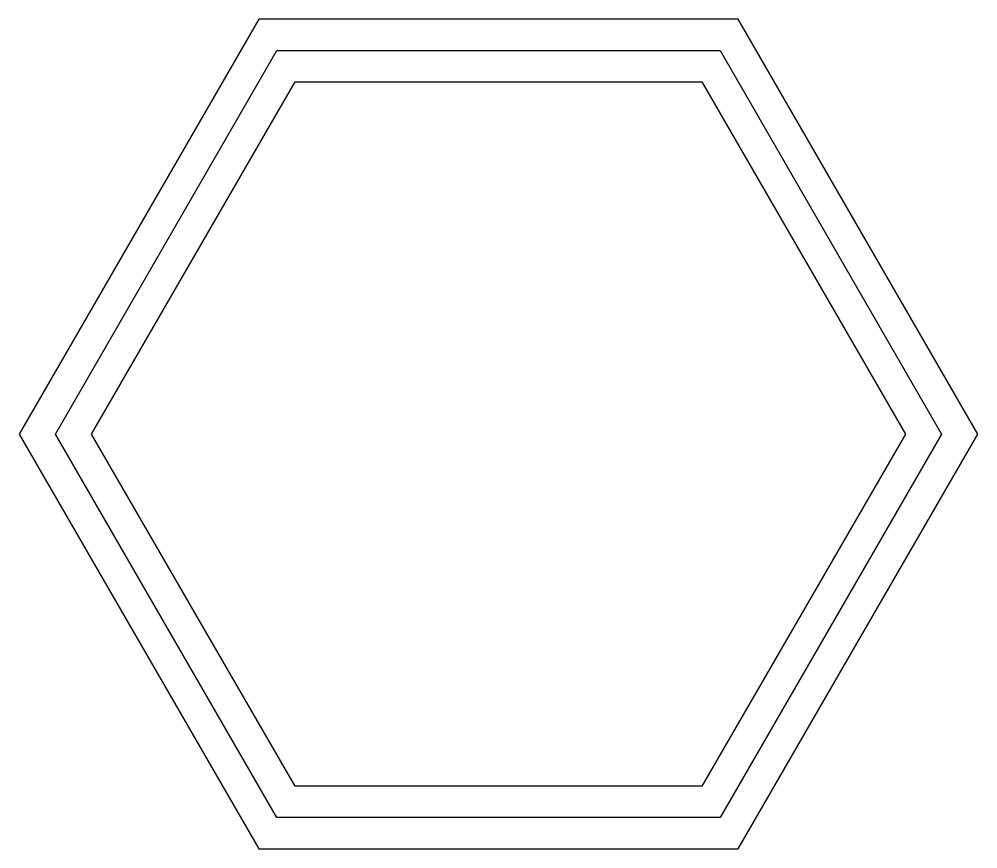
# Model space of a CAD drawing. Header units: millimetres. Extents: x -92 to 92, y -79 to 79.
import ezdxf

# ---------------------------------------------------------------- set-up
doc = ezdxf.new("R2010")
doc.units = ezdxf.units.MM
doc.layers.get('0').update_dxf_attribs({"linetype": 'CONTINUOUS'})

msp = doc.modelspace()

# ---------------------------------------------------------------- linework, layer by layer
for points in [[(-45.88, -79.47), (45.88, -79.47), (91.76, 0), (45.88, 79.47), (-45.88, 79.47), (-91.76, 0)], [(-42.42, -73.47), (-84.83, 0), (-42.42, 73.47), (42.42, 73.47), (84.83, 0), (42.42, -73.47)], [(-38.95, -67.47), (-77.91, 0), (-38.95, 67.47), (38.95, 67.47), (77.91, 0), (38.95, -67.47)]]:
    msp.add_lwpolyline(points, close=True)

doc.saveas('drawing.dxf')
